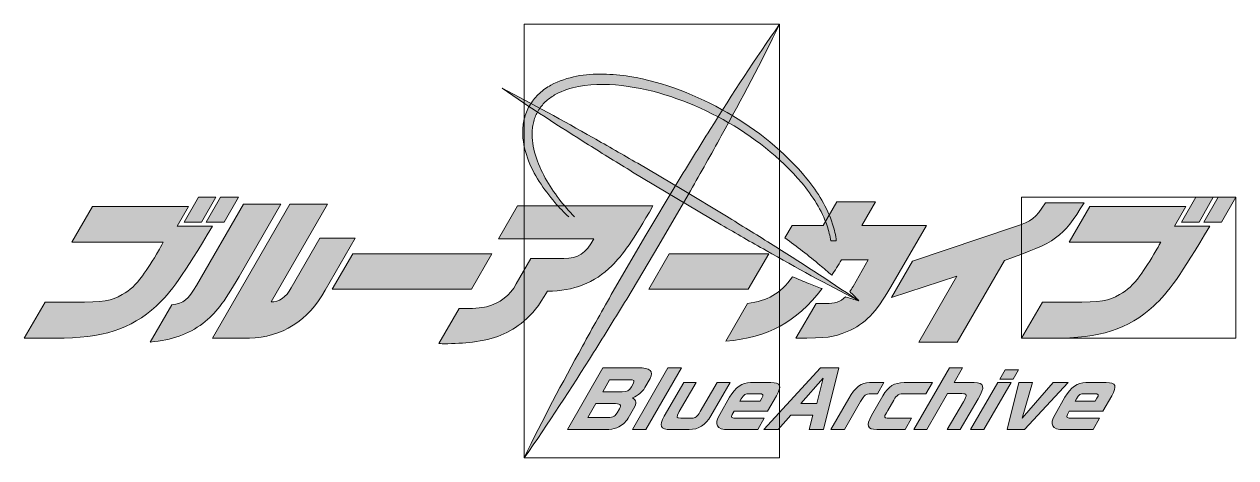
# Model space of a CAD drawing. Header units: millimetres. Extents: x 19 to 273, y -140 to -49.
import ezdxf

# ---------------------------------------------------------------- set-up
doc = ezdxf.new("R2010")
doc.units = ezdxf.units.MM
doc.header["$MEASUREMENT"] = 0
doc.layers.add('레이어 1', color=7, linetype='Continuous', lineweight=0)

# ---------------------------------------------------------------- blocks, each defined once
blk = doc.blocks.new('Block_7')
at = {"layer": '레이어 1'}
blk.add_lwpolyline([(228.3, -85.62), (273.19, -85.62), (273.19, -115.19), (228.3, -115.19)], close=True, dxfattribs=at)
blk = doc.blocks.new('Block_6')
at = {"layer": '레이어 1'}
blk.add_blockref('Block_7', (0, 0), dxfattribs=at)
blk = doc.blocks.new('Block_4')
at = {"layer": '레이어 1', "true_color": 0x313837, "transparency": 33554687}
h = blk.add_hatch(color=250, dxfattribs=at)
edge = h.paths.add_edge_path()
edge.add_spline(control_points=[(242.59, -87.53), (242.59, -87.53), (262.75, -87.53), (262.75, -87.53), (262.75, -87.53), (260.36, -91.68), (260.36, -91.68), (260.36, -91.68), (267.76, -91.68), (267.76, -91.68), (261.73, -101.84), (259.01, -105.69), (255.97, -108.45), (250.58, -113.35), (244.81, -115.19), (234.88, -115.19), (234.88, -115.19), (228.3, -115.19), (228.3, -115.19), (228.3, -115.19), (232.67, -107.63), (232.67, -107.63), (232.67, -107.63), (238.78, -107.63), (238.78, -107.63), (245.03, -107.63), (246.51, -107.4), (248.84, -106.05), (250.49, -105.13), (251.64, -104.04), (253.11, -102.07), (254.01, -100.85), (255.36, -98.75), (256.46, -96.84), (256.71, -96.41), (257.03, -95.85), (257.45, -95.06), (257.45, -95.06), (238.24, -95.06), (238.24, -95.06), (238.24, -95.06), (242.59, -87.53), (242.59, -87.53)], knot_values=[0, 0, 0, 0, 1, 1, 1, 2, 2, 2, 3, 3, 3, 4, 4, 4, 5, 5, 5, 6, 6, 6, 7, 7, 7, 8, 8, 8, 9, 9, 9, 10, 10, 10, 11, 11, 11, 12, 12, 12, 13, 13, 13, 14, 14, 14, 14], degree=3, periodic=0)
edge = h.paths.add_edge_path()
edge.add_spline(control_points=[(264.81, -85.62), (264.81, -85.62), (268.49, -85.62), (268.49, -85.62), (268.49, -85.62), (265.49, -90.82), (265.49, -90.82), (265.49, -90.82), (261.81, -90.82), (261.81, -90.82), (261.81, -90.82), (264.81, -85.62), (264.81, -85.62)], knot_values=[0, 0, 0, 0, 1, 1, 1, 2, 2, 2, 3, 3, 3, 4, 4, 4, 4], degree=3, periodic=0)
edge = h.paths.add_edge_path()
edge.add_spline(control_points=[(269.48, -85.62), (269.48, -85.62), (273.19, -85.62), (273.19, -85.62), (273.19, -85.62), (270.19, -90.82), (270.19, -90.82), (270.19, -90.82), (266.48, -90.82), (266.48, -90.82), (266.48, -90.82), (269.48, -85.62), (269.48, -85.62)], knot_values=[0, 0, 0, 0, 1, 1, 1, 2, 2, 2, 3, 3, 3, 4, 4, 4, 4], degree=3, periodic=0)
at = {"layer": '레이어 1'}
for points, knots in [([(264.81, -85.62), (264.81, -85.62), (268.49, -85.62), (268.49, -85.62), (268.49, -85.62), (265.49, -90.82), (265.49, -90.82), (265.49, -90.82), (261.81, -90.82), (261.81, -90.82), (261.81, -90.82), (264.81, -85.62), (264.81, -85.62)], [0, 0, 0, 0, 1, 1, 1, 2, 2, 2, 3, 3, 3, 4, 4, 4, 4]), ([(269.48, -85.62), (269.48, -85.62), (273.19, -85.62), (273.19, -85.62), (273.19, -85.62), (270.19, -90.82), (270.19, -90.82), (270.19, -90.82), (266.48, -90.82), (266.48, -90.82), (266.48, -90.82), (269.48, -85.62), (269.48, -85.62)], [0, 0, 0, 0, 1, 1, 1, 2, 2, 2, 3, 3, 3, 4, 4, 4, 4]), ([(242.59, -87.53), (242.59, -87.53), (262.75, -87.53), (262.75, -87.53), (262.75, -87.53), (260.36, -91.68), (260.36, -91.68), (260.36, -91.68), (267.76, -91.68), (267.76, -91.68), (261.73, -101.84), (259.01, -105.69), (255.97, -108.45), (250.58, -113.35), (244.81, -115.19), (234.88, -115.19), (234.88, -115.19), (228.3, -115.19), (228.3, -115.19), (228.3, -115.19), (232.67, -107.63), (232.67, -107.63), (232.67, -107.63), (238.78, -107.63), (238.78, -107.63), (245.03, -107.63), (246.51, -107.4), (248.84, -106.05), (250.49, -105.13), (251.64, -104.04), (253.11, -102.07), (254.01, -100.85), (255.36, -98.75), (256.46, -96.84), (256.71, -96.41), (257.03, -95.85), (257.45, -95.06), (257.45, -95.06), (238.24, -95.06), (238.24, -95.06), (238.24, -95.06), (242.59, -87.53), (242.59, -87.53)], [0, 0, 0, 0, 1, 1, 1, 2, 2, 2, 3, 3, 3, 4, 4, 4, 5, 5, 5, 6, 6, 6, 7, 7, 7, 8, 8, 8, 9, 9, 9, 10, 10, 10, 11, 11, 11, 12, 12, 12, 13, 13, 13, 14, 14, 14, 14])]:
    blk.add_open_spline(points, degree=3, knots=knots, dxfattribs=at)
blk.add_blockref('Block_6', (0, 0), dxfattribs=at)
blk = doc.blocks.new('Block_11')
at = {"layer": '레이어 1'}
blk.add_lwpolyline([(124.01, -49.32), (177.56, -49.32), (177.56, -140.27), (124.01, -140.27)], close=True, dxfattribs=at)
blk = doc.blocks.new('Block_10')
at = {"layer": '레이어 1'}
blk.add_blockref('Block_11', (0, 0), dxfattribs=at)
blk = doc.blocks.new('Block_8')
at = {"layer": '레이어 1', "true_color": 0x0082cd, "transparency": 33554687}
h = blk.add_hatch(color=142, dxfattribs=at)
edge = h.paths.add_edge_path()
edge.add_spline(control_points=[(177.56, -49.32), (173.71, -57.26), (169.57, -65.03), (165.33, -72.74), (163.23, -76.61), (161.03, -80.41), (158.88, -84.25), (158.88, -84.25), (152.27, -95.67), (152.27, -95.67), (152.27, -95.67), (145.5, -106.99), (145.5, -106.99), (143.18, -110.73), (140.93, -114.5), (138.56, -118.21), (133.88, -125.66), (129.09, -133.05), (124.01, -140.27), (127.85, -132.32), (131.99, -124.55), (136.24, -116.85), (138.33, -112.97), (140.53, -109.17), (142.68, -105.33), (142.68, -105.33), (149.3, -93.92), (149.3, -93.92), (149.3, -93.92), (156.07, -82.6), (156.07, -82.6), (158.38, -78.86), (160.64, -75.08), (163.01, -71.38), (167.69, -63.93), (172.48, -56.54), (177.56, -49.32)], knot_values=[0, 0, 0, 0, 1, 1, 1, 2, 2, 2, 3, 3, 3, 4, 4, 4, 5, 5, 5, 6, 6, 6, 7, 7, 7, 8, 8, 8, 9, 9, 9, 10, 10, 10, 11, 11, 11, 12, 12, 12, 12], degree=3, periodic=0)
edge.add_line((177.56, -49.32), (177.56, -49.32))
at = {"layer": '레이어 1'}
blk.add_open_spline([(177.56, -49.32), (173.71, -57.26), (169.57, -65.03), (165.33, -72.74), (163.23, -76.61), (161.03, -80.41), (158.88, -84.25), (158.88, -84.25), (152.27, -95.67), (152.27, -95.67), (152.27, -95.67), (145.5, -106.99), (145.5, -106.99), (143.18, -110.73), (140.93, -114.5), (138.56, -118.21), (133.88, -125.66), (129.09, -133.05), (124.01, -140.27), (127.85, -132.32), (131.99, -124.55), (136.24, -116.85), (138.33, -112.97), (140.53, -109.17), (142.68, -105.33), (142.68, -105.33), (149.3, -93.92), (149.3, -93.92), (149.3, -93.92), (156.07, -82.6), (156.07, -82.6), (158.38, -78.86), (160.64, -75.08), (163.01, -71.38), (167.69, -63.93), (172.48, -56.54), (177.56, -49.32)], degree=3, knots=[0, 0, 0, 0, 1, 1, 1, 2, 2, 2, 3, 3, 3, 4, 4, 4, 5, 5, 5, 6, 6, 6, 7, 7, 7, 8, 8, 8, 9, 9, 9, 10, 10, 10, 11, 11, 11, 12, 12, 12, 12], dxfattribs=at)
blk.add_blockref('Block_10', (0, 0), dxfattribs=at)
blk = doc.blocks.new('Block_3')
at = {"layer": '레이어 1', "true_color": 0x313837, "transparency": 33554687}
h = blk.add_hatch(color=250, dxfattribs=at)
edge = h.paths.add_edge_path()
edge.add_spline(control_points=[(134.58, -89.75), (133.44, -88.55), (132.35, -87.3), (131.34, -86), (129.19, -83.19), (127.37, -80.09), (126.37, -76.79), (125.87, -75.15), (125.59, -73.46), (125.68, -71.81), (125.68, -71.39), (125.76, -70.99), (125.81, -70.59), (125.9, -70.19), (125.95, -69.79), (126.09, -69.41), (126.31, -68.63), (126.68, -67.91), (127.11, -67.24), (127.52, -66.55), (128.08, -65.96), (128.66, -65.41), (129.26, -64.87), (129.94, -64.41), (130.66, -64.01), (132.11, -63.22), (133.74, -62.71), (135.42, -62.39), (138.78, -61.76), (142.32, -61.87), (145.79, -62.36), (152.75, -63.38), (159.5, -65.91), (165.71, -69.33), (171.91, -72.78), (177.65, -77.16), (182.2, -82.59), (184.45, -85.31), (186.39, -88.33), (187.52, -91.63), (187.87, -92.66), (188.14, -93.72), (188.28, -94.79), (188.28, -94.79), (189.45, -94.79), (189.45, -94.79), (189.33, -93.58), (189.05, -92.4), (188.68, -91.25), (187.53, -87.72), (185.55, -84.57), (183.27, -81.72), (178.66, -76.04), (172.84, -71.48), (166.55, -67.85), (160.24, -64.23), (153.37, -61.49), (146.1, -60.28), (142.47, -59.73), (138.72, -59.54), (135.01, -60.23), (133.16, -60.59), (131.32, -61.17), (129.61, -62.11), (128.77, -62.6), (127.95, -63.15), (127.22, -63.82), (126.51, -64.5), (125.82, -65.24), (125.31, -66.1), (124.8, -66.95), (124.37, -67.87), (124.12, -68.83), (123.97, -69.3), (123.91, -69.8), (123.81, -70.28), (123.77, -70.77), (123.69, -71.25), (123.7, -71.74), (123.66, -73.69), (124.08, -75.58), (124.7, -77.35), (125.98, -80.88), (128.09, -83.96), (130.46, -86.71), (131.38, -87.77), (132.34, -88.78), (133.35, -89.75)], knot_values=[0, 0, 0, 0, 1, 1, 1, 2, 2, 2, 3, 3, 3, 4, 4, 4, 5, 5, 5, 6, 6, 6, 7, 7, 7, 8, 8, 8, 9, 9, 9, 10, 10, 10, 11, 11, 11, 12, 12, 12, 13, 13, 13, 14, 14, 14, 15, 15, 15, 16, 16, 16, 17, 17, 17, 18, 18, 18, 19, 19, 19, 20, 20, 20, 21, 21, 21, 22, 22, 22, 23, 23, 23, 24, 24, 24, 25, 25, 25, 26, 26, 26, 27, 27, 27, 28, 28, 28, 29, 29, 29, 29], degree=3, periodic=0)
edge.add_line((133.35, -89.75), (134.58, -89.75))
at = {"layer": '레이어 1', "true_color": 0x0082cd, "transparency": 33554687}
h = blk.add_hatch(color=142, dxfattribs=at)
edge = h.paths.add_edge_path()
edge.add_spline(control_points=[(193.79, -107.15), (187.35, -103.85), (181.03, -100.36), (174.74, -96.8), (171.59, -95.04), (168.47, -93.21), (165.34, -91.41), (165.34, -91.41), (156, -85.91), (156, -85.91), (156, -85.91), (146.73, -80.32), (146.73, -80.32), (143.66, -78.41), (140.57, -76.55), (137.52, -74.61), (131.4, -70.77), (125.32, -66.86), (119.36, -62.76), (125.8, -66.06), (132.13, -69.55), (138.41, -73.11), (141.57, -74.87), (144.68, -76.7), (147.81, -78.5), (147.81, -78.5), (157.15, -84), (157.15, -84), (157.15, -84), (166.42, -89.6), (166.42, -89.6), (169.49, -91.5), (172.58, -93.37), (175.63, -95.31), (181.75, -99.15), (187.83, -103.05), (193.79, -107.15)], knot_values=[0, 0, 0, 0, 1, 1, 1, 2, 2, 2, 3, 3, 3, 4, 4, 4, 5, 5, 5, 6, 6, 6, 7, 7, 7, 8, 8, 8, 9, 9, 9, 10, 10, 10, 11, 11, 11, 12, 12, 12, 12], degree=3, periodic=0)
edge.add_line((193.79, -107.15), (193.79, -107.15))
h = blk.add_hatch(color=142, dxfattribs=at)
edge = h.paths.add_edge_path()
edge.add_spline(control_points=[(33.49, -87.53), (33.49, -87.53), (53.65, -87.53), (53.65, -87.53), (53.65, -87.53), (51.25, -91.68), (51.25, -91.68), (51.25, -91.68), (58.65, -91.68), (58.65, -91.68), (52.62, -101.84), (49.91, -105.69), (46.87, -108.45), (41.47, -113.35), (35.7, -115.19), (25.77, -115.19), (25.77, -115.19), (19.19, -115.19), (19.19, -115.19), (19.19, -115.19), (23.56, -107.63), (23.56, -107.63), (23.56, -107.63), (29.68, -107.63), (29.68, -107.63), (35.93, -107.63), (37.41, -107.4), (39.73, -106.05), (41.38, -105.13), (42.54, -104.04), (44, -102.07), (44.9, -100.85), (46.25, -98.75), (47.35, -96.84), (47.6, -96.41), (47.92, -95.85), (48.35, -95.06), (48.35, -95.06), (29.14, -95.06), (29.14, -95.06), (29.14, -95.06), (33.49, -87.53), (33.49, -87.53)], knot_values=[0, 0, 0, 0, 1, 1, 1, 2, 2, 2, 3, 3, 3, 4, 4, 4, 5, 5, 5, 6, 6, 6, 7, 7, 7, 8, 8, 8, 9, 9, 9, 10, 10, 10, 11, 11, 11, 12, 12, 12, 13, 13, 13, 14, 14, 14, 14], degree=3, periodic=0)
edge = h.paths.add_edge_path()
edge.add_spline(control_points=[(55.7, -85.62), (55.7, -85.62), (59.39, -85.62), (59.39, -85.62), (59.39, -85.62), (56.39, -90.82), (56.39, -90.82), (56.39, -90.82), (52.7, -90.82), (52.7, -90.82), (52.7, -90.82), (55.7, -85.62), (55.7, -85.62)], knot_values=[0, 0, 0, 0, 1, 1, 1, 2, 2, 2, 3, 3, 3, 4, 4, 4, 4], degree=3, periodic=0)
edge = h.paths.add_edge_path()
edge.add_spline(control_points=[(60.37, -85.62), (60.37, -85.62), (64.09, -85.62), (64.09, -85.62), (64.09, -85.62), (61.09, -90.82), (61.09, -90.82), (61.09, -90.82), (57.37, -90.82), (57.37, -90.82), (57.37, -90.82), (60.37, -85.62), (60.37, -85.62)], knot_values=[0, 0, 0, 0, 1, 1, 1, 2, 2, 2, 3, 3, 3, 4, 4, 4, 4], degree=3, periodic=0)
h = blk.add_hatch(color=142, dxfattribs=at)
edge = h.paths.add_edge_path()
edge.add_spline(control_points=[(64.23, -102.23), (60.88, -108.02), (59.44, -109.9), (56.64, -112.07), (53.52, -114.4), (50.23, -115.59), (45.63, -115.98), (45.63, -115.98), (50.13, -108.19), (50.13, -108.19), (52.68, -107.82), (53.54, -107.13), (55.32, -104.11), (55.32, -104.11), (65.17, -87.04), (65.17, -87.04), (65.17, -87.04), (73, -87.04), (73, -87.04), (73, -87.04), (64.23, -102.23), (64.23, -102.23)], knot_values=[0, 0, 0, 0, 1, 1, 1, 2, 2, 2, 3, 3, 3, 4, 4, 4, 5, 5, 5, 6, 6, 6, 7, 7, 7, 7], degree=3, periodic=0)
edge = h.paths.add_edge_path()
edge.add_spline(control_points=[(74.91, -87.04), (74.91, -87.04), (82.8, -87.04), (82.8, -87.04), (82.8, -87.04), (70.95, -107.56), (70.95, -107.56), (72.59, -107.63), (74.07, -106.61), (75.19, -104.6), (75.19, -104.6), (81.19, -94.21), (81.19, -94.21), (81.19, -94.21), (88.59, -94.21), (88.59, -94.21), (88.59, -94.21), (82.29, -105.13), (82.29, -105.13), (78.87, -111.44), (73.1, -115.06), (66.4, -115.16), (66.4, -115.16), (58.67, -115.16), (58.67, -115.16), (58.67, -115.16), (74.91, -87.04), (74.91, -87.04)], knot_values=[0, 0, 0, 0, 1, 1, 1, 2, 2, 2, 3, 3, 3, 4, 4, 4, 5, 5, 5, 6, 6, 6, 7, 7, 7, 8, 8, 8, 9, 9, 9, 9], degree=3, periodic=0)
at = {"layer": '레이어 1', "true_color": 0x313837, "transparency": 33554687}
h = blk.add_hatch(color=250, dxfattribs=at)
edge = h.paths.add_edge_path()
edge.add_spline(control_points=[(110.35, -108.98), (113.28, -108.98), (114.95, -108.88), (116.14, -108.58), (118.92, -107.86), (121.08, -106.18), (122.31, -103.81), (122.31, -103.81), (125.39, -98.48), (125.39, -98.48), (125.39, -98.48), (132.33, -98.48), (132.33, -98.48), (135.36, -98.42), (136.87, -97.4), (138.63, -94.34), (138.63, -94.34), (118.6, -94.34), (118.6, -94.34), (118.6, -94.34), (122.59, -87.43), (122.59, -87.43), (122.59, -87.43), (151.01, -87.43), (151.01, -87.43), (146.84, -94.6), (144.65, -97.76), (142.41, -100), (138.64, -103.61), (134.45, -105.29), (128.9, -105.32), (127, -108.52), (125.77, -110.06), (123.91, -111.64), (120.93, -114.17), (117.73, -115.45), (113.16, -116.01), (111.44, -116.21), (109.29, -116.34), (107.25, -116.34), (107.08, -116.34), (106.59, -116.34), (106.12, -116.31), (106.12, -116.31), (110.35, -108.98), (110.35, -108.98)], knot_values=[0, 0, 0, 0, 1, 1, 1, 2, 2, 2, 3, 3, 3, 4, 4, 4, 5, 5, 5, 6, 6, 6, 7, 7, 7, 8, 8, 8, 9, 9, 9, 10, 10, 10, 11, 11, 11, 12, 12, 12, 13, 13, 13, 14, 14, 14, 15, 15, 15, 15], degree=3, periodic=0)
h = blk.add_hatch(color=250, dxfattribs=at)
edge = h.paths.add_edge_path()
edge.add_spline(control_points=[(194.78, -91.51), (194.78, -91.51), (197.63, -86.58), (197.63, -86.58), (197.63, -86.58), (189.57, -86.58), (189.57, -86.58), (189.57, -86.58), (186.72, -91.51), (186.72, -91.51), (186.72, -91.51), (180.18, -91.51), (180.18, -91.51), (180.18, -91.51), (178.69, -94.1), (178.69, -94.1), (181.17, -95.95), (183.63, -97.86), (186.02, -99.86), (186.85, -100.56), (187.67, -101.26), (188.49, -101.97), (189.17, -100.97), (189.85, -99.89), (190.54, -98.75), (190.54, -98.75), (196.16, -98.75), (196.16, -98.75), (196.16, -98.75), (192.95, -104.31), (192.95, -104.31), (192.72, -104.72), (192.49, -105.08), (192.26, -105.41), (192.91, -106.03), (193.55, -106.68), (194.18, -107.34), (193.22, -107.08), (192.28, -106.8), (191.36, -106.5), (190.29, -107.56), (189.11, -107.92), (187.28, -107.92), (187.28, -107.92), (185.19, -107.89), (185.19, -107.89), (185.19, -107.89), (180.98, -115.19), (180.98, -115.19), (187.71, -115.16), (188.7, -115.03), (191.71, -113.81), (195.61, -112.07), (197.65, -109.96), (200.87, -104.44), (200.87, -104.44), (208.33, -91.51), (208.33, -91.51), (208.33, -91.51), (194.78, -91.51), (194.78, -91.51), (194.78, -91.51), (194.78, -91.51), (194.78, -91.51)], knot_values=[0, 0, 0, 0, 1, 1, 1, 2, 2, 2, 3, 3, 3, 4, 4, 4, 5, 5, 5, 6, 6, 6, 7, 7, 7, 8, 8, 8, 9, 9, 9, 10, 10, 10, 11, 11, 11, 12, 12, 12, 13, 13, 13, 14, 14, 14, 15, 15, 15, 16, 16, 16, 17, 17, 17, 18, 18, 18, 19, 19, 19, 20, 20, 20, 21, 21, 21, 21], degree=3, periodic=0)
h = blk.add_hatch(color=250, dxfattribs=at)
edge = h.paths.add_edge_path()
edge.add_spline(control_points=[(205.41, -99.01), (205.41, -99.01), (226.82, -91.84), (226.82, -91.84), (230.52, -90.62), (231.13, -90.13), (233.3, -86.77), (233.3, -86.77), (241.42, -86.77), (241.42, -86.77), (236.87, -94.14), (235.58, -95.06), (224.68, -98.85), (224.68, -98.85), (214.77, -116.01), (214.77, -116.01), (214.77, -116.01), (206.75, -116.01), (206.75, -116.01), (206.75, -116.01), (214.74, -102.17), (214.74, -102.17), (214.74, -102.17), (200.99, -106.67), (200.99, -106.67), (200.99, -106.67), (205.41, -99.01), (205.41, -99.01)], knot_values=[0, 0, 0, 0, 1, 1, 1, 2, 2, 2, 3, 3, 3, 4, 4, 4, 5, 5, 5, 6, 6, 6, 7, 7, 7, 8, 8, 8, 9, 9, 9, 9], degree=3, periodic=0)
at = {"layer": '레이어 1', "true_color": 0x0082cd, "transparency": 33554687}
blk.add_hatch(color=142, dxfattribs=at).paths.add_polyline_path([(88.07, -97.46), (117.24, -97.46), (112.95, -104.9), (83.77, -104.9)])
at = {"layer": '레이어 1', "true_color": 0x313837, "transparency": 33554687}
for points in [[(154.4, -97.46), (150.11, -104.9), (170.98, -104.9), (175.27, -97.46)], [(157.01, -121.4), (149.54, -134.34), (146.69, -134.34), (154.16, -121.4)], [(228.43, -131.93), (234.93, -124.47), (238.03, -124.47), (228.89, -134.34), (225.3, -134.34), (227.68, -124.47), (230.59, -124.47)]]:
    blk.add_hatch(color=250, dxfattribs=at).paths.add_polyline_path(points)
h = blk.add_hatch(color=250, dxfattribs=at)
edge = h.paths.add_edge_path()
edge.add_spline(control_points=[(186.47, -104.79), (185.55, -104.44), (184.63, -104.08), (183.72, -103.72), (182.57, -103.26), (181.42, -102.78), (180.29, -102.3), (177.62, -105.9), (175.04, -107.32), (170.85, -107.89), (170.85, -107.89), (166.28, -115.82), (166.28, -115.82), (175.22, -114.94), (180.91, -112), (186.47, -104.79)], knot_values=[0, 0, 0, 0, 1, 1, 1, 2, 2, 2, 3, 3, 3, 4, 4, 4, 5, 5, 5, 5], degree=3, periodic=0)
edge.add_line((186.47, -104.79), (186.47, -104.79))
h = blk.add_hatch(color=250, dxfattribs=at)
edge = h.paths.add_edge_path()
edge.add_spline(control_points=[(147.93, -121.41), (150.4, -121.36), (151.21, -122.09), (150.41, -123.62), (150.41, -123.62), (149.29, -125.55), (149.29, -125.55), (148.69, -126.56), (148.03, -127.11), (146.72, -127.66), (146.72, -127.66), (146.7, -127.69), (146.7, -127.69), (147.62, -128.25), (147.67, -128.7), (146.95, -129.98), (146.95, -129.98), (145.79, -131.99), (145.79, -131.99), (145.29, -132.83), (144.46, -133.54), (143.45, -133.95), (142.6, -134.29), (142.35, -134.33), (140.8, -134.34), (140.8, -134.34), (133.06, -134.34), (133.06, -134.34), (133.06, -134.34), (140.53, -121.41), (140.53, -121.41), (140.53, -121.41), (147.93, -121.41), (147.93, -121.41), (147.93, -121.41), (147.93, -121.41), (147.93, -121.41)], knot_values=[0, 0, 0, 0, 1, 1, 1, 2, 2, 2, 3, 3, 3, 4, 4, 4, 5, 5, 5, 6, 6, 6, 7, 7, 7, 8, 8, 8, 9, 9, 9, 10, 10, 10, 11, 11, 11, 12, 12, 12, 12], degree=3, periodic=0)
edge = h.paths.add_edge_path()
edge.add_spline(control_points=[(141.02, -131.85), (142.58, -131.85), (142.87, -131.74), (143.47, -130.86), (143.47, -130.86), (143.98, -129.98), (143.98, -129.98), (144.45, -129.13), (144.19, -128.91), (142.64, -128.89), (142.64, -128.89), (139.03, -128.89), (139.03, -128.89), (139.03, -128.89), (137.32, -131.85), (137.32, -131.85), (137.32, -131.85), (141.02, -131.85), (141.02, -131.85)], knot_values=[0, 0, 0, 0, 1, 1, 1, 2, 2, 2, 3, 3, 3, 4, 4, 4, 5, 5, 5, 6, 6, 6, 6], degree=3, periodic=0)
edge = h.paths.add_edge_path()
edge.add_spline(control_points=[(144.55, -126.4), (145.59, -126.39), (146.01, -126.18), (146.48, -125.4), (146.48, -125.4), (146.86, -124.73), (146.86, -124.73), (147.22, -124.09), (147.05, -123.9), (146.06, -123.88), (146.06, -123.88), (141.92, -123.88), (141.92, -123.88), (141.92, -123.88), (140.47, -126.4), (140.47, -126.4), (140.47, -126.4), (144.55, -126.4), (144.55, -126.4), (144.55, -126.4), (144.55, -126.4), (144.55, -126.4)], knot_values=[0, 0, 0, 0, 1, 1, 1, 2, 2, 2, 3, 3, 3, 4, 4, 4, 5, 5, 5, 6, 6, 6, 7, 7, 7, 7], degree=3, periodic=0)
h = blk.add_hatch(color=250, dxfattribs=at)
edge = h.paths.add_edge_path()
edge.add_spline(control_points=[(186.1, -121.41), (186.1, -121.41), (189.97, -121.41), (189.97, -121.41), (189.97, -121.41), (186.79, -134.34), (186.79, -134.34), (186.79, -134.34), (183.78, -134.34), (183.78, -134.34), (183.78, -134.34), (184.53, -131.33), (184.53, -131.33), (184.53, -131.33), (179.88, -131.33), (179.88, -131.33), (179.88, -131.33), (177.23, -134.34), (177.23, -134.34), (177.23, -134.34), (174.24, -134.34), (174.24, -134.34), (174.24, -134.34), (186.1, -121.41), (186.1, -121.41)], knot_values=[0, 0, 0, 0, 1, 1, 1, 2, 2, 2, 3, 3, 3, 4, 4, 4, 5, 5, 5, 6, 6, 6, 7, 7, 7, 8, 8, 8, 8], degree=3, periodic=0)
edge = h.paths.add_edge_path()
edge.add_spline(control_points=[(185.35, -128.85), (185.35, -128.85), (186.68, -123.57), (186.68, -123.57), (186.68, -123.57), (182.03, -128.85), (182.03, -128.85), (182.03, -128.85), (185.35, -128.85), (185.35, -128.85), (185.35, -128.85), (185.35, -128.85), (185.35, -128.85)], knot_values=[0, 0, 0, 0, 1, 1, 1, 2, 2, 2, 3, 3, 3, 4, 4, 4, 4], degree=3, periodic=0)
h = blk.add_hatch(color=250, dxfattribs=at)
edge = h.paths.add_edge_path()
edge.add_spline(control_points=[(213.2, -121.4), (213.2, -121.4), (215.92, -121.4), (215.92, -121.4), (215.92, -121.4), (214.16, -124.45), (214.16, -124.45), (214.16, -124.45), (218.38, -124.45), (218.38, -124.45), (220.49, -124.53), (220.67, -125.35), (219.16, -127.9), (219.16, -127.9), (215.44, -134.34), (215.44, -134.34), (215.44, -134.34), (212.72, -134.34), (212.72, -134.34), (212.72, -134.34), (216.09, -128.5), (216.09, -128.5), (216.92, -127.03), (216.9, -126.83), (215.79, -126.81), (215.79, -126.81), (212.79, -126.81), (212.79, -126.81), (212.79, -126.81), (208.45, -134.34), (208.45, -134.34), (208.45, -134.34), (205.72, -134.34), (205.72, -134.34), (205.72, -134.34), (213.2, -121.4), (213.2, -121.4)], knot_values=[0, 0, 0, 0, 1, 1, 1, 2, 2, 2, 3, 3, 3, 4, 4, 4, 5, 5, 5, 6, 6, 6, 7, 7, 7, 8, 8, 8, 9, 9, 9, 10, 10, 10, 11, 11, 11, 12, 12, 12, 12], degree=3, periodic=0)
h = blk.add_hatch(color=250, dxfattribs=at)
edge = h.paths.add_edge_path()
edge.add_spline(control_points=[(223.32, -124.47), (223.32, -124.47), (226.09, -124.47), (226.09, -124.47), (226.09, -124.47), (220.39, -134.34), (220.39, -134.34), (220.39, -134.34), (217.61, -134.34), (217.61, -134.34), (217.61, -134.34), (223.32, -124.47), (223.32, -124.47)], knot_values=[0, 0, 0, 0, 1, 1, 1, 2, 2, 2, 3, 3, 3, 4, 4, 4, 4], degree=3, periodic=0)
edge = h.paths.add_edge_path()
edge.add_spline(control_points=[(227.64, -121.79), (227.64, -121.79), (226.5, -123.76), (226.5, -123.76), (226.5, -123.76), (223.73, -123.76), (223.73, -123.76), (223.73, -123.76), (224.86, -121.79), (224.86, -121.79), (224.86, -121.79), (227.64, -121.79), (227.64, -121.79)], knot_values=[0, 0, 0, 0, 1, 1, 1, 2, 2, 2, 3, 3, 3, 4, 4, 4, 4], degree=3, periodic=0)
h = blk.add_hatch(color=250, dxfattribs=at)
edge = h.paths.add_edge_path()
edge.add_spline(control_points=[(160.04, -124.47), (160.04, -124.47), (156.51, -130.59), (156.51, -130.59), (155.84, -131.77), (155.87, -131.96), (156.86, -131.98), (156.86, -131.98), (159.14, -131.98), (159.14, -131.98), (159.91, -131.96), (160.26, -131.68), (160.91, -130.58), (160.91, -130.58), (164.44, -124.47), (164.44, -124.47), (164.44, -124.47), (167.18, -124.47), (167.18, -124.47), (167.18, -124.47), (163.12, -131.49), (163.12, -131.49), (162.03, -133.44), (160.64, -134.33), (158.58, -134.34), (158.58, -134.34), (154.66, -134.34), (154.66, -134.34), (152.6, -134.39), (152.19, -133.52), (153.34, -131.57), (153.34, -131.57), (157.45, -124.47), (157.45, -124.47), (157.45, -124.47), (160.04, -124.47), (160.04, -124.47), (160.04, -124.47), (160.04, -124.47), (160.04, -124.47)], knot_values=[0, 0, 0, 0, 1, 1, 1, 2, 2, 2, 3, 3, 3, 4, 4, 4, 5, 5, 5, 6, 6, 6, 7, 7, 7, 8, 8, 8, 9, 9, 9, 10, 10, 10, 11, 11, 11, 12, 12, 12, 13, 13, 13, 13], degree=3, periodic=0)
h = blk.add_hatch(color=250, dxfattribs=at)
edge = h.paths.add_edge_path()
edge.add_spline(control_points=[(168, -130.51), (168, -130.51), (167.63, -131.16), (167.63, -131.16), (167.29, -131.85), (167.47, -131.98), (168.69, -131.98), (168.69, -131.98), (174.34, -131.98), (174.34, -131.98), (174.34, -131.98), (172.98, -134.34), (172.98, -134.34), (172.98, -134.34), (166.85, -134.34), (166.85, -134.34), (164.36, -134.4), (163.74, -133.36), (165.02, -131.16), (165.02, -131.16), (167.08, -127.58), (167.08, -127.58), (168.29, -125.52), (169.74, -124.48), (171.45, -124.47), (171.45, -124.47), (175.75, -124.47), (175.75, -124.47), (177.76, -124.53), (178.05, -125.21), (176.93, -127.25), (176.93, -127.25), (175.05, -130.51), (175.05, -130.51), (175.05, -130.51), (168, -130.51), (168, -130.51)], knot_values=[0, 0, 0, 0, 1, 1, 1, 2, 2, 2, 3, 3, 3, 4, 4, 4, 5, 5, 5, 6, 6, 6, 7, 7, 7, 8, 8, 8, 9, 9, 9, 10, 10, 10, 11, 11, 11, 12, 12, 12, 12], degree=3, periodic=0)
edge = h.paths.add_edge_path()
edge.add_spline(control_points=[(173.45, -128.39), (173.45, -128.39), (173.8, -127.79), (173.8, -127.79), (174.22, -127.03), (174.12, -126.84), (173.31, -126.83), (173.31, -126.83), (171.27, -126.83), (171.27, -126.83), (170.3, -126.84), (170.06, -126.99), (169.53, -127.87), (169.53, -127.87), (169.23, -128.39), (169.23, -128.39), (169.23, -128.39), (173.45, -128.39), (173.45, -128.39)], knot_values=[0, 0, 0, 0, 1, 1, 1, 2, 2, 2, 3, 3, 3, 4, 4, 4, 5, 5, 5, 6, 6, 6, 6], degree=3, periodic=0)
h = blk.add_hatch(color=250, dxfattribs=at)
edge = h.paths.add_edge_path()
edge.add_spline(control_points=[(198.07, -126.83), (198.07, -126.83), (196.72, -126.83), (196.72, -126.83), (195.59, -126.88), (195.33, -127.08), (194.54, -128.48), (194.54, -128.48), (191.15, -134.34), (191.15, -134.34), (191.15, -134.34), (188.32, -134.34), (188.32, -134.34), (188.32, -134.34), (192.09, -127.8), (192.09, -127.8), (193.43, -125.43), (194.66, -124.48), (196.43, -124.47), (196.43, -124.47), (199.44, -124.47), (199.44, -124.47), (199.44, -124.47), (198.07, -126.83), (198.07, -126.83)], knot_values=[0, 0, 0, 0, 1, 1, 1, 2, 2, 2, 3, 3, 3, 4, 4, 4, 5, 5, 5, 6, 6, 6, 7, 7, 7, 8, 8, 8, 8], degree=3, periodic=0)
h = blk.add_hatch(color=250, dxfattribs=at)
edge = h.paths.add_edge_path()
edge.add_spline(control_points=[(208.22, -126.83), (208.22, -126.83), (203.93, -126.83), (203.93, -126.83), (202.49, -126.84), (202.17, -127.02), (201.48, -128.18), (201.48, -128.18), (200.24, -130.34), (200.24, -130.34), (199.76, -131.16), (199.62, -131.44), (199.61, -131.51), (199.61, -131.95), (199.66, -131.96), (200.82, -131.98), (200.82, -131.98), (205.24, -131.98), (205.24, -131.98), (205.24, -131.98), (203.88, -134.34), (203.88, -134.34), (203.88, -134.34), (197.91, -134.34), (197.91, -134.34), (195.92, -134.29), (195.66, -133.55), (196.82, -131.43), (196.82, -131.43), (199.21, -127.29), (199.21, -127.29), (200.37, -125.25), (201.53, -124.53), (203.69, -124.47), (203.69, -124.47), (209.58, -124.47), (209.58, -124.47), (209.58, -124.47), (208.22, -126.83), (208.22, -126.83)], knot_values=[0, 0, 0, 0, 1, 1, 1, 2, 2, 2, 3, 3, 3, 4, 4, 4, 5, 5, 5, 6, 6, 6, 7, 7, 7, 8, 8, 8, 9, 9, 9, 10, 10, 10, 11, 11, 11, 12, 12, 12, 13, 13, 13, 13], degree=3, periodic=0)
h = blk.add_hatch(color=250, dxfattribs=at)
edge = h.paths.add_edge_path()
edge.add_spline(control_points=[(238.3, -130.51), (238.3, -130.51), (237.93, -131.16), (237.93, -131.16), (237.59, -131.85), (237.77, -131.98), (238.98, -131.98), (238.98, -131.98), (244.64, -131.98), (244.64, -131.98), (244.64, -131.98), (243.27, -134.34), (243.27, -134.34), (243.27, -134.34), (237.15, -134.34), (237.15, -134.34), (234.65, -134.4), (234.04, -133.36), (235.31, -131.16), (235.31, -131.16), (237.38, -127.58), (237.38, -127.58), (238.58, -125.52), (240.04, -124.48), (241.75, -124.47), (241.75, -124.47), (246.05, -124.47), (246.05, -124.47), (248.06, -124.53), (248.34, -125.21), (247.22, -127.25), (247.22, -127.25), (245.34, -130.51), (245.34, -130.51), (245.34, -130.51), (238.3, -130.51), (238.3, -130.51)], knot_values=[0, 0, 0, 0, 1, 1, 1, 2, 2, 2, 3, 3, 3, 4, 4, 4, 5, 5, 5, 6, 6, 6, 7, 7, 7, 8, 8, 8, 9, 9, 9, 10, 10, 10, 11, 11, 11, 12, 12, 12, 12], degree=3, periodic=0)
edge = h.paths.add_edge_path()
edge.add_spline(control_points=[(243.75, -128.39), (243.75, -128.39), (244.1, -127.79), (244.1, -127.79), (244.52, -127.03), (244.42, -126.84), (243.61, -126.83), (243.61, -126.83), (241.56, -126.83), (241.56, -126.83), (240.59, -126.84), (240.35, -126.99), (239.83, -127.87), (239.83, -127.87), (239.53, -128.39), (239.53, -128.39), (239.53, -128.39), (243.75, -128.39), (243.75, -128.39)], knot_values=[0, 0, 0, 0, 1, 1, 1, 2, 2, 2, 3, 3, 3, 4, 4, 4, 5, 5, 5, 6, 6, 6, 6], degree=3, periodic=0)
at = {"layer": '레이어 1'}
for points in [[(88.07, -97.46), (117.24, -97.46), (112.95, -104.9), (83.77, -104.9)], [(154.4, -97.46), (150.11, -104.9), (170.98, -104.9), (175.27, -97.46)], [(157.01, -121.4), (149.54, -134.34), (146.69, -134.34), (154.16, -121.4)], [(228.43, -131.93), (234.93, -124.47), (238.03, -124.47), (228.89, -134.34), (225.3, -134.34), (227.68, -124.47), (230.59, -124.47)]]:
    blk.add_lwpolyline(points, close=True, dxfattribs=at)
for points, knots in [([(134.58, -89.75), (133.44, -88.55), (132.35, -87.3), (131.34, -86), (129.19, -83.19), (127.37, -80.09), (126.37, -76.79), (125.87, -75.15), (125.59, -73.46), (125.68, -71.81), (125.68, -71.39), (125.76, -70.99), (125.81, -70.59), (125.9, -70.19), (125.95, -69.79), (126.09, -69.41), (126.31, -68.63), (126.68, -67.91), (127.11, -67.24), (127.52, -66.55), (128.08, -65.96), (128.66, -65.41), (129.26, -64.87), (129.94, -64.41), (130.66, -64.01), (132.11, -63.22), (133.74, -62.71), (135.42, -62.39), (138.78, -61.76), (142.32, -61.87), (145.79, -62.36), (152.75, -63.38), (159.5, -65.91), (165.71, -69.33), (171.91, -72.78), (177.65, -77.16), (182.2, -82.59), (184.45, -85.31), (186.39, -88.33), (187.52, -91.63), (187.87, -92.66), (188.14, -93.72), (188.28, -94.79), (188.28, -94.79), (189.45, -94.79), (189.45, -94.79), (189.33, -93.58), (189.05, -92.4), (188.68, -91.25), (187.53, -87.72), (185.55, -84.57), (183.27, -81.72), (178.66, -76.04), (172.84, -71.48), (166.55, -67.85), (160.24, -64.23), (153.37, -61.49), (146.1, -60.28), (142.47, -59.73), (138.72, -59.54), (135.01, -60.23), (133.16, -60.59), (131.32, -61.17), (129.61, -62.11), (128.77, -62.6), (127.95, -63.15), (127.22, -63.82), (126.51, -64.5), (125.82, -65.24), (125.31, -66.1), (124.8, -66.95), (124.37, -67.87), (124.12, -68.83), (123.97, -69.3), (123.91, -69.8), (123.81, -70.28), (123.77, -70.77), (123.69, -71.25), (123.7, -71.74), (123.66, -73.69), (124.08, -75.58), (124.7, -77.35), (125.98, -80.88), (128.09, -83.96), (130.46, -86.71), (131.38, -87.77), (132.34, -88.78), (133.35, -89.75)], [0, 0, 0, 0, 1, 1, 1, 2, 2, 2, 3, 3, 3, 4, 4, 4, 5, 5, 5, 6, 6, 6, 7, 7, 7, 8, 8, 8, 9, 9, 9, 10, 10, 10, 11, 11, 11, 12, 12, 12, 13, 13, 13, 14, 14, 14, 15, 15, 15, 16, 16, 16, 17, 17, 17, 18, 18, 18, 19, 19, 19, 20, 20, 20, 21, 21, 21, 22, 22, 22, 23, 23, 23, 24, 24, 24, 25, 25, 25, 26, 26, 26, 27, 27, 27, 28, 28, 28, 29, 29, 29, 29]), ([(193.79, -107.15), (187.35, -103.85), (181.03, -100.36), (174.74, -96.8), (171.59, -95.04), (168.47, -93.21), (165.34, -91.41), (165.34, -91.41), (156, -85.91), (156, -85.91), (156, -85.91), (146.73, -80.32), (146.73, -80.32), (143.66, -78.41), (140.57, -76.55), (137.52, -74.61), (131.4, -70.77), (125.32, -66.86), (119.36, -62.76), (125.8, -66.06), (132.13, -69.55), (138.41, -73.11), (141.57, -74.87), (144.68, -76.7), (147.81, -78.5), (147.81, -78.5), (157.15, -84), (157.15, -84), (157.15, -84), (166.42, -89.6), (166.42, -89.6), (169.49, -91.5), (172.58, -93.37), (175.63, -95.31), (181.75, -99.15), (187.83, -103.05), (193.79, -107.15)], [0, 0, 0, 0, 1, 1, 1, 2, 2, 2, 3, 3, 3, 4, 4, 4, 5, 5, 5, 6, 6, 6, 7, 7, 7, 8, 8, 8, 9, 9, 9, 10, 10, 10, 11, 11, 11, 12, 12, 12, 12]), ([(55.7, -85.62), (55.7, -85.62), (59.39, -85.62), (59.39, -85.62), (59.39, -85.62), (56.39, -90.82), (56.39, -90.82), (56.39, -90.82), (52.7, -90.82), (52.7, -90.82), (52.7, -90.82), (55.7, -85.62), (55.7, -85.62)], [0, 0, 0, 0, 1, 1, 1, 2, 2, 2, 3, 3, 3, 4, 4, 4, 4]), ([(60.37, -85.62), (60.37, -85.62), (64.09, -85.62), (64.09, -85.62), (64.09, -85.62), (61.09, -90.82), (61.09, -90.82), (61.09, -90.82), (57.37, -90.82), (57.37, -90.82), (57.37, -90.82), (60.37, -85.62), (60.37, -85.62)], [0, 0, 0, 0, 1, 1, 1, 2, 2, 2, 3, 3, 3, 4, 4, 4, 4]), ([(33.49, -87.53), (33.49, -87.53), (53.65, -87.53), (53.65, -87.53), (53.65, -87.53), (51.25, -91.68), (51.25, -91.68), (51.25, -91.68), (58.65, -91.68), (58.65, -91.68), (52.62, -101.84), (49.91, -105.69), (46.87, -108.45), (41.47, -113.35), (35.7, -115.19), (25.77, -115.19), (25.77, -115.19), (19.19, -115.19), (19.19, -115.19), (19.19, -115.19), (23.56, -107.63), (23.56, -107.63), (23.56, -107.63), (29.68, -107.63), (29.68, -107.63), (35.93, -107.63), (37.41, -107.4), (39.73, -106.05), (41.38, -105.13), (42.54, -104.04), (44, -102.07), (44.9, -100.85), (46.25, -98.75), (47.35, -96.84), (47.6, -96.41), (47.92, -95.85), (48.35, -95.06), (48.35, -95.06), (29.14, -95.06), (29.14, -95.06), (29.14, -95.06), (33.49, -87.53), (33.49, -87.53)], [0, 0, 0, 0, 1, 1, 1, 2, 2, 2, 3, 3, 3, 4, 4, 4, 5, 5, 5, 6, 6, 6, 7, 7, 7, 8, 8, 8, 9, 9, 9, 10, 10, 10, 11, 11, 11, 12, 12, 12, 13, 13, 13, 14, 14, 14, 14]), ([(64.23, -102.23), (60.88, -108.02), (59.44, -109.9), (56.64, -112.07), (53.52, -114.4), (50.23, -115.59), (45.63, -115.98), (45.63, -115.98), (50.13, -108.19), (50.13, -108.19), (52.68, -107.82), (53.54, -107.13), (55.32, -104.11), (55.32, -104.11), (65.17, -87.04), (65.17, -87.04), (65.17, -87.04), (73, -87.04), (73, -87.04), (73, -87.04), (64.23, -102.23), (64.23, -102.23)], [0, 0, 0, 0, 1, 1, 1, 2, 2, 2, 3, 3, 3, 4, 4, 4, 5, 5, 5, 6, 6, 6, 7, 7, 7, 7]), ([(74.91, -87.04), (74.91, -87.04), (82.8, -87.04), (82.8, -87.04), (82.8, -87.04), (70.95, -107.56), (70.95, -107.56), (72.59, -107.63), (74.07, -106.61), (75.19, -104.6), (75.19, -104.6), (81.19, -94.21), (81.19, -94.21), (81.19, -94.21), (88.59, -94.21), (88.59, -94.21), (88.59, -94.21), (82.29, -105.13), (82.29, -105.13), (78.87, -111.44), (73.1, -115.06), (66.4, -115.16), (66.4, -115.16), (58.67, -115.16), (58.67, -115.16), (58.67, -115.16), (74.91, -87.04), (74.91, -87.04)], [0, 0, 0, 0, 1, 1, 1, 2, 2, 2, 3, 3, 3, 4, 4, 4, 5, 5, 5, 6, 6, 6, 7, 7, 7, 8, 8, 8, 9, 9, 9, 9]), ([(110.35, -108.98), (113.28, -108.98), (114.95, -108.88), (116.14, -108.58), (118.92, -107.86), (121.08, -106.18), (122.31, -103.81), (122.31, -103.81), (125.39, -98.48), (125.39, -98.48), (125.39, -98.48), (132.33, -98.48), (132.33, -98.48), (135.36, -98.42), (136.87, -97.4), (138.63, -94.34), (138.63, -94.34), (118.6, -94.34), (118.6, -94.34), (118.6, -94.34), (122.59, -87.43), (122.59, -87.43), (122.59, -87.43), (151.01, -87.43), (151.01, -87.43), (146.84, -94.6), (144.65, -97.76), (142.41, -100), (138.64, -103.61), (134.45, -105.29), (128.9, -105.32), (127, -108.52), (125.77, -110.06), (123.91, -111.64), (120.93, -114.17), (117.73, -115.45), (113.16, -116.01), (111.44, -116.21), (109.29, -116.34), (107.25, -116.34), (107.08, -116.34), (106.59, -116.34), (106.12, -116.31), (106.12, -116.31), (110.35, -108.98), (110.35, -108.98)], [0, 0, 0, 0, 1, 1, 1, 2, 2, 2, 3, 3, 3, 4, 4, 4, 5, 5, 5, 6, 6, 6, 7, 7, 7, 8, 8, 8, 9, 9, 9, 10, 10, 10, 11, 11, 11, 12, 12, 12, 13, 13, 13, 14, 14, 14, 15, 15, 15, 15]), ([(194.78, -91.51), (194.78, -91.51), (197.63, -86.58), (197.63, -86.58), (197.63, -86.58), (189.57, -86.58), (189.57, -86.58), (189.57, -86.58), (186.72, -91.51), (186.72, -91.51), (186.72, -91.51), (180.18, -91.51), (180.18, -91.51), (180.18, -91.51), (178.69, -94.1), (178.69, -94.1), (181.17, -95.95), (183.63, -97.86), (186.02, -99.86), (186.85, -100.56), (187.67, -101.26), (188.49, -101.97), (189.17, -100.97), (189.85, -99.89), (190.54, -98.75), (190.54, -98.75), (196.16, -98.75), (196.16, -98.75), (196.16, -98.75), (192.95, -104.31), (192.95, -104.31), (192.72, -104.72), (192.49, -105.08), (192.26, -105.41), (192.91, -106.03), (193.55, -106.68), (194.18, -107.34), (193.22, -107.08), (192.28, -106.8), (191.36, -106.5), (190.29, -107.56), (189.11, -107.92), (187.28, -107.92), (187.28, -107.92), (185.19, -107.89), (185.19, -107.89), (185.19, -107.89), (180.98, -115.19), (180.98, -115.19), (187.71, -115.16), (188.7, -115.03), (191.71, -113.81), (195.61, -112.07), (197.65, -109.96), (200.87, -104.44), (200.87, -104.44), (208.33, -91.51), (208.33, -91.51), (208.33, -91.51), (194.78, -91.51), (194.78, -91.51), (194.78, -91.51), (194.78, -91.51), (194.78, -91.51)], [0, 0, 0, 0, 1, 1, 1, 2, 2, 2, 3, 3, 3, 4, 4, 4, 5, 5, 5, 6, 6, 6, 7, 7, 7, 8, 8, 8, 9, 9, 9, 10, 10, 10, 11, 11, 11, 12, 12, 12, 13, 13, 13, 14, 14, 14, 15, 15, 15, 16, 16, 16, 17, 17, 17, 18, 18, 18, 19, 19, 19, 20, 20, 20, 21, 21, 21, 21]), ([(205.41, -99.01), (205.41, -99.01), (226.82, -91.84), (226.82, -91.84), (230.52, -90.62), (231.13, -90.13), (233.3, -86.77), (233.3, -86.77), (241.42, -86.77), (241.42, -86.77), (236.87, -94.14), (235.58, -95.06), (224.68, -98.85), (224.68, -98.85), (214.77, -116.01), (214.77, -116.01), (214.77, -116.01), (206.75, -116.01), (206.75, -116.01), (206.75, -116.01), (214.74, -102.17), (214.74, -102.17), (214.74, -102.17), (200.99, -106.67), (200.99, -106.67), (200.99, -106.67), (205.41, -99.01), (205.41, -99.01)], [0, 0, 0, 0, 1, 1, 1, 2, 2, 2, 3, 3, 3, 4, 4, 4, 5, 5, 5, 6, 6, 6, 7, 7, 7, 8, 8, 8, 9, 9, 9, 9]), ([(186.47, -104.79), (185.55, -104.44), (184.63, -104.08), (183.72, -103.72), (182.57, -103.26), (181.42, -102.78), (180.29, -102.3), (177.62, -105.9), (175.04, -107.32), (170.85, -107.89), (170.85, -107.89), (166.28, -115.82), (166.28, -115.82), (175.22, -114.94), (180.91, -112), (186.47, -104.79)], [0, 0, 0, 0, 1, 1, 1, 2, 2, 2, 3, 3, 3, 4, 4, 4, 5, 5, 5, 5]), ([(147.93, -121.41), (150.4, -121.36), (151.21, -122.09), (150.41, -123.62), (150.41, -123.62), (149.29, -125.55), (149.29, -125.55), (148.69, -126.56), (148.03, -127.11), (146.72, -127.66), (146.72, -127.66), (146.7, -127.69), (146.7, -127.69), (147.62, -128.25), (147.67, -128.7), (146.95, -129.98), (146.95, -129.98), (145.79, -131.99), (145.79, -131.99), (145.29, -132.83), (144.46, -133.54), (143.45, -133.95), (142.6, -134.29), (142.35, -134.33), (140.8, -134.34), (140.8, -134.34), (133.06, -134.34), (133.06, -134.34), (133.06, -134.34), (140.53, -121.41), (140.53, -121.41), (140.53, -121.41), (147.93, -121.41), (147.93, -121.41), (147.93, -121.41), (147.93, -121.41), (147.93, -121.41)], [0, 0, 0, 0, 1, 1, 1, 2, 2, 2, 3, 3, 3, 4, 4, 4, 5, 5, 5, 6, 6, 6, 7, 7, 7, 8, 8, 8, 9, 9, 9, 10, 10, 10, 11, 11, 11, 12, 12, 12, 12]), ([(186.1, -121.41), (186.1, -121.41), (189.97, -121.41), (189.97, -121.41), (189.97, -121.41), (186.79, -134.34), (186.79, -134.34), (186.79, -134.34), (183.78, -134.34), (183.78, -134.34), (183.78, -134.34), (184.53, -131.33), (184.53, -131.33), (184.53, -131.33), (179.88, -131.33), (179.88, -131.33), (179.88, -131.33), (177.23, -134.34), (177.23, -134.34), (177.23, -134.34), (174.24, -134.34), (174.24, -134.34), (174.24, -134.34), (186.1, -121.41), (186.1, -121.41)], [0, 0, 0, 0, 1, 1, 1, 2, 2, 2, 3, 3, 3, 4, 4, 4, 5, 5, 5, 6, 6, 6, 7, 7, 7, 8, 8, 8, 8]), ([(213.2, -121.4), (213.2, -121.4), (215.92, -121.4), (215.92, -121.4), (215.92, -121.4), (214.16, -124.45), (214.16, -124.45), (214.16, -124.45), (218.38, -124.45), (218.38, -124.45), (220.49, -124.53), (220.67, -125.35), (219.16, -127.9), (219.16, -127.9), (215.44, -134.34), (215.44, -134.34), (215.44, -134.34), (212.72, -134.34), (212.72, -134.34), (212.72, -134.34), (216.09, -128.5), (216.09, -128.5), (216.92, -127.03), (216.9, -126.83), (215.79, -126.81), (215.79, -126.81), (212.79, -126.81), (212.79, -126.81), (212.79, -126.81), (208.45, -134.34), (208.45, -134.34), (208.45, -134.34), (205.72, -134.34), (205.72, -134.34), (205.72, -134.34), (213.2, -121.4), (213.2, -121.4)], [0, 0, 0, 0, 1, 1, 1, 2, 2, 2, 3, 3, 3, 4, 4, 4, 5, 5, 5, 6, 6, 6, 7, 7, 7, 8, 8, 8, 9, 9, 9, 10, 10, 10, 11, 11, 11, 12, 12, 12, 12]), ([(227.64, -121.79), (227.64, -121.79), (226.5, -123.76), (226.5, -123.76), (226.5, -123.76), (223.73, -123.76), (223.73, -123.76), (223.73, -123.76), (224.86, -121.79), (224.86, -121.79), (224.86, -121.79), (227.64, -121.79), (227.64, -121.79)], [0, 0, 0, 0, 1, 1, 1, 2, 2, 2, 3, 3, 3, 4, 4, 4, 4]), ([(144.55, -126.4), (145.59, -126.39), (146.01, -126.18), (146.48, -125.4), (146.48, -125.4), (146.86, -124.73), (146.86, -124.73), (147.22, -124.09), (147.05, -123.9), (146.06, -123.88), (146.06, -123.88), (141.92, -123.88), (141.92, -123.88), (141.92, -123.88), (140.47, -126.4), (140.47, -126.4), (140.47, -126.4), (144.55, -126.4), (144.55, -126.4), (144.55, -126.4), (144.55, -126.4), (144.55, -126.4)], [0, 0, 0, 0, 1, 1, 1, 2, 2, 2, 3, 3, 3, 4, 4, 4, 5, 5, 5, 6, 6, 6, 7, 7, 7, 7]), ([(185.35, -128.85), (185.35, -128.85), (186.68, -123.57), (186.68, -123.57), (186.68, -123.57), (182.03, -128.85), (182.03, -128.85), (182.03, -128.85), (185.35, -128.85), (185.35, -128.85), (185.35, -128.85), (185.35, -128.85), (185.35, -128.85)], [0, 0, 0, 0, 1, 1, 1, 2, 2, 2, 3, 3, 3, 4, 4, 4, 4]), ([(160.04, -124.47), (160.04, -124.47), (156.51, -130.59), (156.51, -130.59), (155.84, -131.77), (155.87, -131.96), (156.86, -131.98), (156.86, -131.98), (159.14, -131.98), (159.14, -131.98), (159.91, -131.96), (160.26, -131.68), (160.91, -130.58), (160.91, -130.58), (164.44, -124.47), (164.44, -124.47), (164.44, -124.47), (167.18, -124.47), (167.18, -124.47), (167.18, -124.47), (163.12, -131.49), (163.12, -131.49), (162.03, -133.44), (160.64, -134.33), (158.58, -134.34), (158.58, -134.34), (154.66, -134.34), (154.66, -134.34), (152.6, -134.39), (152.19, -133.52), (153.34, -131.57), (153.34, -131.57), (157.45, -124.47), (157.45, -124.47), (157.45, -124.47), (160.04, -124.47), (160.04, -124.47), (160.04, -124.47), (160.04, -124.47), (160.04, -124.47)], [0, 0, 0, 0, 1, 1, 1, 2, 2, 2, 3, 3, 3, 4, 4, 4, 5, 5, 5, 6, 6, 6, 7, 7, 7, 8, 8, 8, 9, 9, 9, 10, 10, 10, 11, 11, 11, 12, 12, 12, 13, 13, 13, 13]), ([(168, -130.51), (168, -130.51), (167.63, -131.16), (167.63, -131.16), (167.29, -131.85), (167.47, -131.98), (168.69, -131.98), (168.69, -131.98), (174.34, -131.98), (174.34, -131.98), (174.34, -131.98), (172.98, -134.34), (172.98, -134.34), (172.98, -134.34), (166.85, -134.34), (166.85, -134.34), (164.36, -134.4), (163.74, -133.36), (165.02, -131.16), (165.02, -131.16), (167.08, -127.58), (167.08, -127.58), (168.29, -125.52), (169.74, -124.48), (171.45, -124.47), (171.45, -124.47), (175.75, -124.47), (175.75, -124.47), (177.76, -124.53), (178.05, -125.21), (176.93, -127.25), (176.93, -127.25), (175.05, -130.51), (175.05, -130.51), (175.05, -130.51), (168, -130.51), (168, -130.51)], [0, 0, 0, 0, 1, 1, 1, 2, 2, 2, 3, 3, 3, 4, 4, 4, 5, 5, 5, 6, 6, 6, 7, 7, 7, 8, 8, 8, 9, 9, 9, 10, 10, 10, 11, 11, 11, 12, 12, 12, 12]), ([(173.45, -128.39), (173.45, -128.39), (173.8, -127.79), (173.8, -127.79), (174.22, -127.03), (174.12, -126.84), (173.31, -126.83), (173.31, -126.83), (171.27, -126.83), (171.27, -126.83), (170.3, -126.84), (170.06, -126.99), (169.53, -127.87), (169.53, -127.87), (169.23, -128.39), (169.23, -128.39), (169.23, -128.39), (173.45, -128.39), (173.45, -128.39)], [0, 0, 0, 0, 1, 1, 1, 2, 2, 2, 3, 3, 3, 4, 4, 4, 5, 5, 5, 6, 6, 6, 6]), ([(198.07, -126.83), (198.07, -126.83), (196.72, -126.83), (196.72, -126.83), (195.59, -126.88), (195.33, -127.08), (194.54, -128.48), (194.54, -128.48), (191.15, -134.34), (191.15, -134.34), (191.15, -134.34), (188.32, -134.34), (188.32, -134.34), (188.32, -134.34), (192.09, -127.8), (192.09, -127.8), (193.43, -125.43), (194.66, -124.48), (196.43, -124.47), (196.43, -124.47), (199.44, -124.47), (199.44, -124.47), (199.44, -124.47), (198.07, -126.83), (198.07, -126.83)], [0, 0, 0, 0, 1, 1, 1, 2, 2, 2, 3, 3, 3, 4, 4, 4, 5, 5, 5, 6, 6, 6, 7, 7, 7, 8, 8, 8, 8]), ([(208.22, -126.83), (208.22, -126.83), (203.93, -126.83), (203.93, -126.83), (202.49, -126.84), (202.17, -127.02), (201.48, -128.18), (201.48, -128.18), (200.24, -130.34), (200.24, -130.34), (199.76, -131.16), (199.62, -131.44), (199.61, -131.51), (199.61, -131.95), (199.66, -131.96), (200.82, -131.98), (200.82, -131.98), (205.24, -131.98), (205.24, -131.98), (205.24, -131.98), (203.88, -134.34), (203.88, -134.34), (203.88, -134.34), (197.91, -134.34), (197.91, -134.34), (195.92, -134.29), (195.66, -133.55), (196.82, -131.43), (196.82, -131.43), (199.21, -127.29), (199.21, -127.29), (200.37, -125.25), (201.53, -124.53), (203.69, -124.47), (203.69, -124.47), (209.58, -124.47), (209.58, -124.47), (209.58, -124.47), (208.22, -126.83), (208.22, -126.83)], [0, 0, 0, 0, 1, 1, 1, 2, 2, 2, 3, 3, 3, 4, 4, 4, 5, 5, 5, 6, 6, 6, 7, 7, 7, 8, 8, 8, 9, 9, 9, 10, 10, 10, 11, 11, 11, 12, 12, 12, 13, 13, 13, 13]), ([(223.32, -124.47), (223.32, -124.47), (226.09, -124.47), (226.09, -124.47), (226.09, -124.47), (220.39, -134.34), (220.39, -134.34), (220.39, -134.34), (217.61, -134.34), (217.61, -134.34), (217.61, -134.34), (223.32, -124.47), (223.32, -124.47)], [0, 0, 0, 0, 1, 1, 1, 2, 2, 2, 3, 3, 3, 4, 4, 4, 4]), ([(238.3, -130.51), (238.3, -130.51), (237.93, -131.16), (237.93, -131.16), (237.59, -131.85), (237.77, -131.98), (238.98, -131.98), (238.98, -131.98), (244.64, -131.98), (244.64, -131.98), (244.64, -131.98), (243.27, -134.34), (243.27, -134.34), (243.27, -134.34), (237.15, -134.34), (237.15, -134.34), (234.65, -134.4), (234.04, -133.36), (235.31, -131.16), (235.31, -131.16), (237.38, -127.58), (237.38, -127.58), (238.58, -125.52), (240.04, -124.48), (241.75, -124.47), (241.75, -124.47), (246.05, -124.47), (246.05, -124.47), (248.06, -124.53), (248.34, -125.21), (247.22, -127.25), (247.22, -127.25), (245.34, -130.51), (245.34, -130.51), (245.34, -130.51), (238.3, -130.51), (238.3, -130.51)], [0, 0, 0, 0, 1, 1, 1, 2, 2, 2, 3, 3, 3, 4, 4, 4, 5, 5, 5, 6, 6, 6, 7, 7, 7, 8, 8, 8, 9, 9, 9, 10, 10, 10, 11, 11, 11, 12, 12, 12, 12]), ([(243.75, -128.39), (243.75, -128.39), (244.1, -127.79), (244.1, -127.79), (244.52, -127.03), (244.42, -126.84), (243.61, -126.83), (243.61, -126.83), (241.56, -126.83), (241.56, -126.83), (240.59, -126.84), (240.35, -126.99), (239.83, -127.87), (239.83, -127.87), (239.53, -128.39), (239.53, -128.39), (239.53, -128.39), (243.75, -128.39), (243.75, -128.39)], [0, 0, 0, 0, 1, 1, 1, 2, 2, 2, 3, 3, 3, 4, 4, 4, 5, 5, 5, 6, 6, 6, 6]), ([(141.02, -131.85), (142.58, -131.85), (142.87, -131.74), (143.47, -130.86), (143.47, -130.86), (143.98, -129.98), (143.98, -129.98), (144.45, -129.13), (144.19, -128.91), (142.64, -128.89), (142.64, -128.89), (139.03, -128.89), (139.03, -128.89), (139.03, -128.89), (137.32, -131.85), (137.32, -131.85), (137.32, -131.85), (141.02, -131.85), (141.02, -131.85)], [0, 0, 0, 0, 1, 1, 1, 2, 2, 2, 3, 3, 3, 4, 4, 4, 5, 5, 5, 6, 6, 6, 6])]:
    blk.add_open_spline(points, degree=3, knots=knots, dxfattribs=at)
for name in ['Block_8', 'Block_4']:
    blk.add_blockref(name, (0, 0), dxfattribs=at)
blk = doc.blocks.new('Block_2')
at = {"layer": '레이어 1'}
blk.add_blockref('Block_3', (0, 0), dxfattribs=at)
blk = doc.blocks.new('Block_1')
at = {"layer": '레이어 1'}
blk.add_blockref('Block_2', (0, 0), dxfattribs=at)
blk = doc.blocks.new('Block_0')
at = {"layer": '레이어 1'}
blk.add_blockref('Block_1', (0, 0), dxfattribs=at)

msp = doc.modelspace()

# ---------------------------------------------------------------- block references
at = {"layer": '레이어 1'}
msp.add_blockref('Block_0', (0, 0), dxfattribs=at)

doc.saveas('drawing.dxf')
